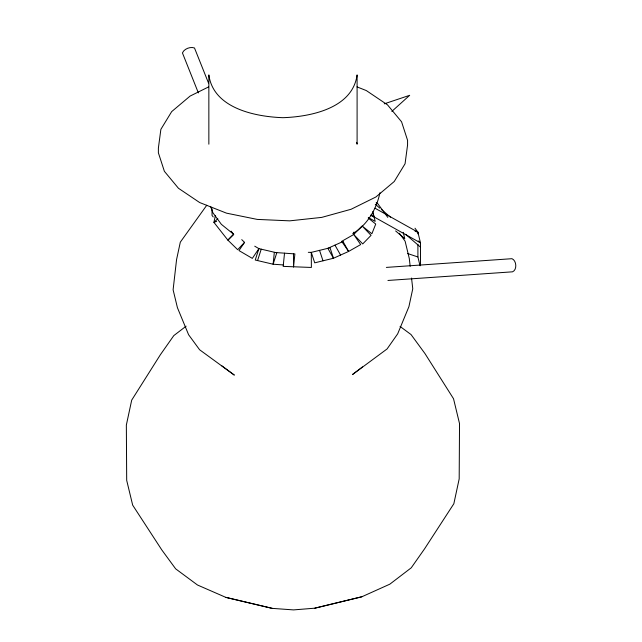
<?xml version="1.0" encoding="UTF-8"?>
<svg xmlns="http://www.w3.org/2000/svg" width="642" height="642" viewBox="0 0 642 642"><rect width="100%" height="100%" fill="white"/><g stroke="black" fill="none" stroke-linecap="round" stroke-linejoin="round"><path stroke-width="0.96" d="M284.526 253.173L283.178 266.374L311.378 267.457L311.29 252.378L330.036 247.796L333.471 258.253L314.716 262.835L311.29 252.378L308.312 252.322M215.367 215.64L213.922 222.373L227.886 240.132L237.676 249.69L244.546 242.363L241.745 239.635M379.928 192.752C376.477 209.316 367.489 224.572 352.915 233.648L354.047 232.043M257.562 260.572L261.23 249.168M244.546 242.363L238.993 250.581L252.322 258.381L258.903 248.631L276.782 252.812L273.115 264.215L255.243 260.034L258.903 248.631L254.738 246.191M206.764 205.247L180.314 242.162L176.574 259.561L173.107 289.799L177.425 307.687L188.604 334.739L199.614 349.762L234.338 375.105L221.723 365.755M361.374 226.634L353.734 234.499L341.664 241.36L348.614 251.439L360.684 244.578L353.734 234.499L362.722 243.928L371.052 235.349L362.064 225.92L371.878 233.76L375.739 224.05L368.187 218.023M217.831 218.633L213.922 222.373L216.635 221.346M391.829 111.419L409.668 95.313L384.269 103.835M186.116 326.184L173.805 335.597L160.372 354.729L131.698 400.135L126.346 425.052L126.691 480.336L132.677 505.15L161.824 549.961L175.659 568.844L197.487 585.006L225.815 597.365L272.28 608.375L293.555 609.9L314.789 608.191L361.831 596.779L389.838 584.172L411.241 567.817L424.579 548.822L453.838 503.753L459.182 478.884L459.528 423.6L453.525 398.73L424.972 353.582L411.041 334.562L400.046 326.425M362.473 366.911L352.426 374.591L387.078 348.951L397.687 333.832L408.914 306.683L412.766 288.756L411.538 278.042M208.65 86.895L190.096 96.075L171.695 111.596L160.877 129.331L158.381 148.077L158.381 152.812L164.376 171.302L178.444 188.258L199.646 202.535L226.522 213.16L257.241 219.403L289.719 220.848L321.738 217.389L351.11 209.26L375.843 197.022L394.244 181.509L405.062 163.774L407.566 145.02L407.566 140.285L401.571 121.803L387.495 104.847L366.301 90.562L357.032 86.903M314.789 608.191L361.831 596.779M386.364 267.401L511.963 258.694C516.601 260.492 517.308 269.905 512.525 271.823L387.928 280.458M283.323 264.945L273.115 264.215L274.319 252.442L294.887 253.911L293.538 267.112L293.458 253.815M225.815 597.365L272.28 608.375M415.077 231.24L417.902 232.179L420.486 242.885L420.486 265.708M407.55 253.51L417.902 256.96L420.02 265.716M370.691 215.279L374.109 216.956L372.593 212.703M375.024 208.217L417.902 232.179L417.902 233.881M370.907 215.166L420.486 242.885L418.255 240.959M368.444 217.622L375.177 221.378L372.817 211.603M376.212 202.543L377.793 203.715L387.8 217.373M375.281 204.268L379.847 208.144M381.364 209.428L390.488 217.173M395.632 230.951L404.757 238.696L403.224 232.316M405.616 234.306L420.486 247.138M231.096 231.136L233.752 234.523L227.886 240.132L233.479 234.161L221.346 224.307L212.903 212.775L210.568 206.395M213.256 216.972L212.037 215.415L212.037 208.802M414.997 228.215L417.902 232.179M399.34 233.247L405.11 241.183L409.299 258.549L410.19 266.35M334.963 245.132L340.573 255.059M208.49 82.995L194.494 47.981C190.377 46.425 184.134 48.8 182.44 52.925L198.37 92.921M319.531 250.364L323.006 260.812M356.671 142.339L357.096 144.185L357.096 74.897C352.61 108.273 310.808 116.74 282.97 117.687C255.131 116.74 213.329 108.273 208.851 74.897L208.851 144.185M417.902 244.257L417.902 256.96M343.013 241.512L327.869 248.326L333.471 258.253L348.614 251.439L343.013 241.512"/></g></svg>
